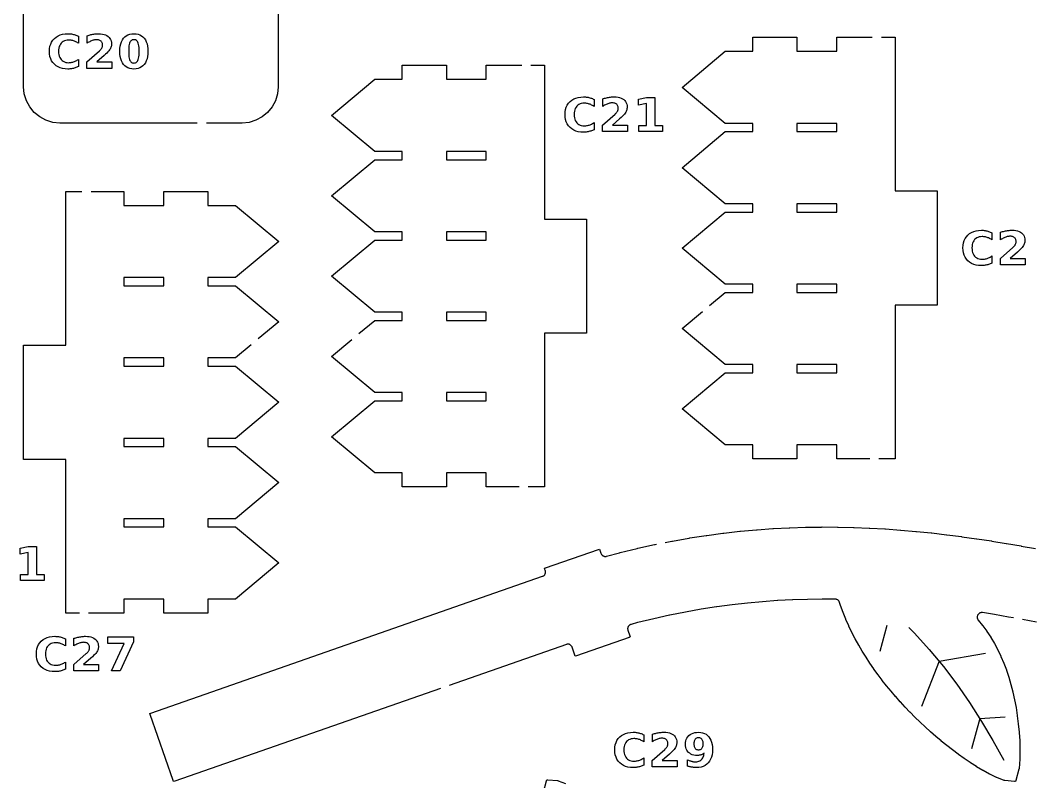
# Model space of a CAD drawing. Header units: millimetres. Extents: x 3 to 297, y 8 to 291.
# Drawn here: x 171.7 to 243.8, y 151.9 to 206.3 of the extents above; entities that cross this region are included whole.
import ezdxf

# ---------------------------------------------------------------- set-up
doc = ezdxf.new("R2010")
doc.units = ezdxf.units.MM
for name, color, linetype in [('CUT', 1, 'CONTINUOUS'), ('ENGRAVE', 5, 'CONTINUOUS'), ('SCORE', 7, 'CONTINUOUS')]:
    doc.layers.add(name, color=color, linetype=linetype)

msp = doc.modelspace()

# ---------------------------------------------------------------- linework, layer by layer
at = {"layer": 'CUT', "color": 1}
for points in [[(184.309, 198.925), (174.4963, 198.925), (173.9976, 198.9741), (173.5145, 199.1207), (173.0692, 199.3587), (172.6789, 199.6789), (172.3587, 200.0692), (172.1207, 200.5145), (171.9741, 200.9976), (171.925, 201.4963), (171.925, 214.5037), (171.9741, 215.0024), (172.1207, 215.4855), (172.3587, 215.9308), (172.6789, 216.3211), (173.0692, 216.6413), (173.5145, 216.8793), (173.9976, 217.0259), (174.4963, 217.075), (176.9633, 217.075)], [(177.6133, 217.075), (187.5037, 217.075), (188.0024, 217.0259), (188.4855, 216.8793), (188.9308, 216.6413), (189.3211, 216.3211), (189.6413, 215.9308), (189.8793, 215.4855), (190.0259, 215.0024), (190.075, 214.5037), (190.075, 201.4963), (190.0259, 200.9976), (189.8793, 200.5145), (189.6413, 200.0692), (189.3211, 199.6789), (188.9308, 199.3587), (188.4855, 199.1207), (188.0024, 198.9741), (187.5037, 198.925), (184.959, 198.925)], [(220.8415, 185.8982), (221.9728, 186.841), (223.925, 186.841), (223.925, 187.425), (221.9728, 187.425), (218.8828, 190), (221.9728, 192.575), (223.925, 192.575), (223.925, 193.159), (221.9728, 193.159), (218.8828, 195.734), (221.9728, 198.309), (223.925, 198.309), (223.925, 198.893), (221.9728, 198.893), (218.8828, 201.468), (221.9728, 204.043), (223.925, 204.043), (223.925, 205.043), (227.075, 205.043), (227.075, 204.043), (229.925, 204.043), (229.925, 205.043), (232.4516, 205.043)], [(233.1016, 205.043), (234.075, 205.043), (234.075, 194.075), (237.075, 194.075), (237.075, 185.925), (234.075, 185.925), (234.075, 174.957), (232.918, 174.957)], [(195.8415, 183.8982), (196.9728, 184.841), (198.925, 184.841), (198.925, 185.425), (196.9728, 185.425), (193.8828, 188), (196.9728, 190.575), (198.925, 190.575), (198.925, 191.159), (196.9728, 191.159), (193.8828, 193.734), (196.9728, 196.309), (198.925, 196.309), (198.925, 196.893), (196.9728, 196.893), (193.8828, 199.468), (196.9728, 202.043), (198.925, 202.043), (198.925, 203.043), (202.075, 203.043), (202.075, 202.043), (204.925, 202.043), (204.925, 203.043), (207.4516, 203.043)], [(208.1016, 203.043), (209.075, 203.043), (209.075, 192.075), (212.075, 192.075), (212.075, 183.925), (209.075, 183.925), (209.075, 172.957), (207.918, 172.957)], [(175.8984, 163.957), (174.925, 163.957), (174.925, 174.925), (171.925, 174.925), (171.925, 183.075), (174.925, 183.075), (174.925, 194.043), (176.082, 194.043)], [(176.732, 194.043), (179.075, 194.043), (179.075, 193.043), (181.925, 193.043), (181.925, 194.043), (185.075, 194.043), (185.075, 193.043), (187.0272, 193.043), (190.1172, 190.468), (187.0272, 187.893), (185.075, 187.893), (185.075, 187.309), (187.0272, 187.309), (190.1172, 184.734), (188.6578, 183.5179)], [(232.268, 174.957), (229.925, 174.957), (229.925, 175.957), (227.075, 175.957), (227.075, 174.957), (223.925, 174.957), (223.925, 175.957), (221.9728, 175.957), (218.8828, 178.532), (221.9728, 181.107), (223.925, 181.107), (223.925, 181.691), (221.9728, 181.691), (218.8828, 184.266), (220.3422, 185.4821)], [(188.1585, 183.1018), (187.0272, 182.159), (185.075, 182.159), (185.075, 181.575), (187.0272, 181.575), (190.1172, 179), (187.0272, 176.425), (185.075, 176.425), (185.075, 175.841), (187.0272, 175.841), (190.1172, 173.266), (187.0272, 170.691), (185.075, 170.691), (185.075, 170.107), (187.0272, 170.107), (190.1172, 167.532), (187.0272, 164.957), (185.075, 164.957), (185.075, 163.957), (181.925, 163.957), (181.925, 164.957), (179.075, 164.957), (179.075, 163.957), (176.5484, 163.957)], [(207.268, 172.957), (204.925, 172.957), (204.925, 173.957), (202.075, 173.957), (202.075, 172.957), (198.925, 172.957), (198.925, 173.957), (196.9728, 173.957), (193.8828, 176.532), (196.9728, 179.107), (198.925, 179.107), (198.925, 179.691), (196.9728, 179.691), (193.8828, 182.266), (195.3422, 183.4821)], [(217.6931, 168.9956), (218.1547, 169.0874), (218.1572, 169.0879), (218.2081, 169.0974), (218.2106, 169.0979), (219.3804, 169.3045), (219.3829, 169.3049), (219.4336, 169.3133), (219.4361, 169.3137), (220.5963, 169.4933), (220.5988, 169.4937), (220.6492, 169.5009), (220.6516, 169.5013), (221.8025, 169.6547), (221.8049, 169.655), (221.8548, 169.6611), (221.8572, 169.6614), (222.9989, 169.7896), (223.0014, 169.7898), (223.0506, 169.7948), (223.053, 169.7951), (224.1859, 169.8988), (224.1883, 169.899), (224.2368, 169.9029), (224.2392, 169.9031), (225.3628, 169.9832), (225.4127, 169.9863), (226.5312, 170.0439), (226.58, 170.046), (227.6904, 170.0818), (227.7381, 170.0829), (228.8407, 170.0977), (228.887, 170.098), (229.9822, 170.0927), (230.0271, 170.0921), (231.1151, 170.0676), (231.1584, 170.0663), (232.2395, 170.0235), (232.2812, 170.0215), (233.3555, 169.9612), (233.3955, 169.9587), (234.4635, 169.8818), (234.5017, 169.8788), (235.5636, 169.7862), (235.6, 169.7828), (236.656, 169.6754), (236.6905, 169.6717), (237.7409, 169.5504), (237.7734, 169.5464), (238.8185, 169.412), (238.849, 169.4079), (239.8892, 169.2613), (239.9176, 169.2571), (240.953, 169.0991), (240.9794, 169.095), (242.0103, 168.9266), (242.0346, 168.9225), (243.0613, 168.7445), (243.0835, 168.7406), (244.1063, 168.554)], [(201.6557, 158.5804), (182.7002, 151.955), (182.6243, 151.9325), (182.5945, 152.0059), (180.95, 156.7108), (180.9276, 156.7868), (181.001, 156.8166), (208.934, 166.58), (208.9653, 166.5926), (208.9935, 166.6075), (209.0201, 166.625), (209.0449, 166.645), (209.0676, 166.6674), (209.0881, 166.6919), (209.106, 166.7183), (209.1212, 166.7463), (209.1336, 166.7757), (209.1431, 166.8061), (209.1496, 166.8373), (209.1529, 166.869), (209.1531, 166.9009), (209.1503, 166.9327), (209.1443, 166.964), (209.1347, 166.9963), (209.105, 167.0815), (209.0825, 167.1574), (209.1559, 167.1872), (212.9168, 168.5017), (212.9928, 168.5242), (213.0225, 168.4508), (213.1033, 168.2197), (213.1162, 168.188), (213.1313, 168.1594), (213.1492, 168.1324), (213.1697, 168.1073), (213.1926, 168.0844), (213.2176, 168.0639), (213.2446, 168.0459), (213.2732, 168.0308), (213.3032, 168.0186), (213.3343, 168.0094), (213.3661, 168.0034), (213.3983, 168.0005), (213.4307, 168.0009), (213.4629, 168.0045), (213.4964, 168.0117), (214.4168, 168.2575), (214.4193, 168.2582), (214.47, 168.2711), (214.4725, 168.2718), (215.673, 168.5648), (215.6755, 168.5654), (215.7264, 168.5772), (215.7289, 168.5778), (216.9189, 168.8411), (216.9214, 168.8416), (216.9724, 168.8523), (216.9749, 168.8529), (217.0556, 168.8689)], [(242.5358, 163.6055), (242.1728, 163.6718), (242.1696, 163.6723), (241.1702, 163.8455), (241.1668, 163.8461), (240.3137, 163.9855), (240.2805, 163.9892), (240.2489, 163.9897), (240.2174, 163.9872), (240.1862, 163.9815), (240.1558, 163.9729), (240.1264, 163.9614), (240.0982, 163.947), (240.0715, 163.93), (240.0467, 163.9105), (240.0238, 163.8886), (240.0032, 163.8646), (239.985, 163.8388), (239.9694, 163.8112), (239.9566, 163.7823), (239.9466, 163.7523), (239.9396, 163.7215), (239.9356, 163.6901), (239.9347, 163.6585), (239.9369, 163.627), (239.9421, 163.5958), (239.9503, 163.5652), (239.9615, 163.5357), (239.9755, 163.5073), (239.9922, 163.4804), (240.0125, 163.4538), (240.0171, 163.4484), (240.3254, 163.0649), (240.3324, 163.0557), (240.6222, 162.6569), (240.6287, 162.6475), (240.9001, 162.2336), (240.906, 162.2241), (241.1594, 161.7951), (241.1647, 161.7857), (241.4002, 161.3418), (241.4049, 161.3324), (241.623, 160.8738), (241.6271, 160.8647), (241.828, 160.3915), (241.8316, 160.3826), (242.0156, 159.8953), (242.0186, 159.8866), (242.1861, 159.3853), (242.1887, 159.377), (242.34, 158.862), (242.3422, 158.854), (242.4776, 158.3256), (242.4794, 158.3179), (242.5991, 157.7763), (242.6007, 157.769), (242.7049, 157.2144), (242.7062, 157.2073), (242.795, 156.6399), (242.796, 156.6328), (242.8691, 156.0524), (242.8699, 156.0454), (242.9266, 155.4516), (242.9272, 155.4442), (242.9661, 154.8362), (242.9665, 154.8279), (242.9846, 154.2038), (242.9847, 154.1936), (242.9757, 153.5495), (242.975, 153.5343), (242.9224, 152.8581), (242.9205, 152.8433), (242.9172, 152.8287), (242.6914, 152.0111), (242.67, 151.9465), (242.6028, 151.9489), (241.9016, 152.0083), (241.8839, 152.0106), (241.867, 152.0161), (241.3396, 152.2149), (241.3208, 152.223), (240.8328, 152.4568), (240.8215, 152.4626), (240.3546, 152.718), (240.3465, 152.7226), (239.8954, 152.9928), (239.8891, 152.9967), (239.4505, 153.2784), (239.4453, 153.2819), (239.0175, 153.5731), (239.0129, 153.5763), (238.5945, 153.8757), (238.5904, 153.8788), (238.1807, 154.1855), (238.1769, 154.1884), (237.7752, 154.502), (237.7717, 154.5048), (237.3776, 154.8247), (237.3742, 154.8275), (236.9875, 155.1535), (236.9843, 155.1563), (236.6047, 155.4882), (236.6015, 155.491), (236.229, 155.8287), (236.2259, 155.8315), (235.8603, 156.1749), (235.8573, 156.1778), (235.4987, 156.5268), (235.4957, 156.5298), (235.1441, 156.8844), (235.1411, 156.8875), (234.7965, 157.2479), (234.7935, 157.2511), (234.4561, 157.6172), (234.4531, 157.6205), (234.123, 157.9925), (234.12, 157.9959), (233.7973, 158.3739), (233.7943, 158.3774), (233.4792, 158.7615), (233.4762, 158.7652), (233.1689, 159.1555), (233.1659, 159.1594), (232.8666, 159.5561), (232.8636, 159.5602), (232.5726, 159.9635), (232.5696, 159.9678), (232.2872, 160.378), (232.2842, 160.3825), (232.0107, 160.7999), (232.0076, 160.8046), (231.7435, 161.2294), (231.7405, 161.2344), (231.4861, 161.6669), (231.483, 161.6723), (231.239, 162.113), (231.2359, 162.1187), (231.0029, 162.5681), (230.9998, 162.5743), (230.7786, 163.033), (230.7755, 163.0397), (230.5671, 163.5085), (230.564, 163.5159), (230.37, 163.9957), (230.3668, 164.0041), (230.189, 164.4964), (230.1857, 164.5061), (230.1208, 164.7137), (230.1093, 164.7451), (230.0956, 164.7735), (230.0792, 164.8005), (230.0603, 164.8257), (230.039, 164.849), (230.0156, 164.8701), (229.9902, 164.8889), (229.9631, 164.9051), (229.9346, 164.9186), (229.9049, 164.9292), (229.8743, 164.937), (229.8431, 164.9417), (229.8098, 164.9435), (228.8911, 164.9479), (228.8845, 164.9479), (227.837, 164.9338), (227.8302, 164.9336), (226.7764, 164.8997), (226.7694, 164.8994), (225.7089, 164.8448), (225.7017, 164.8443), (224.6341, 164.7682), (224.6268, 164.7676), (223.5516, 164.6692), (223.5442, 164.6684), (222.4611, 164.5469), (222.4536, 164.5459), (221.362, 164.4004), (221.3544, 164.3993), (220.2539, 164.229), (220.2463, 164.2277), (219.1365, 164.0317), (219.1288, 164.0303), (218.0092, 163.8077), (218.0016, 163.8061), (216.8717, 163.5561), (216.8641, 163.5543), (215.7236, 163.2759), (215.716, 163.274), (215.2478, 163.1489), (215.2161, 163.1388), (215.1872, 163.1264), (215.1596, 163.1112), (215.1337, 163.0935), (215.1096, 163.0733), (215.0875, 163.0509), (215.0677, 163.0264), (215.0504, 163.0002), (215.0357, 162.9724), (215.0237, 162.9433), (215.0147, 162.9132), (215.0085, 162.8823), (215.0054, 162.851), (215.0053, 162.8196), (215.0083, 162.7883), (215.0142, 162.7574), (215.0237, 162.7255), (215.162, 162.3299), (215.1844, 162.2539), (215.111, 162.2241), (211.3501, 160.9096), (211.2742, 160.8872), (211.2444, 160.9605), (211.0497, 161.5177), (211.037, 161.5489), (211.0222, 161.5772), (211.0046, 161.6038), (210.9846, 161.6286), (210.9622, 161.6513), (210.9377, 161.6717), (210.9113, 161.6896), (210.8833, 161.7049), (210.854, 161.7173), (210.8235, 161.7268), (210.7923, 161.7332), (210.7606, 161.7366), (210.7287, 161.7368), (210.6969, 161.7339), (210.6656, 161.7279), (210.6333, 161.7184), (202.2693, 158.7949)], [(244.1703, 163.2989), (243.1753, 163.4888)], [(209.0023, 151.1709), (209.2188, 151.991), (209.2396, 152.0558), (209.3067, 152.0541), (210.0086, 152.0028), (210.0263, 152.0006), (210.0433, 151.9953), (210.5729, 151.8025)]]:
    msp.add_lwpolyline(points, dxfattribs=at)
for points in [[(227.075, 198.893), (227.075, 198.309), (229.925, 198.309), (229.925, 198.893), (227.075, 198.893)], [(202.075, 196.893), (202.075, 196.309), (204.925, 196.309), (204.925, 196.893), (202.075, 196.893)], [(227.075, 193.159), (227.075, 192.575), (229.925, 192.575), (229.925, 193.159), (227.075, 193.159)], [(202.075, 191.159), (202.075, 190.575), (204.925, 190.575), (204.925, 191.159), (202.075, 191.159)], [(179.075, 187.309), (181.925, 187.309), (181.925, 187.893), (179.075, 187.893), (179.075, 187.309)], [(229.925, 187.425), (227.075, 187.425), (227.075, 186.841), (229.925, 186.841), (229.925, 187.425)], [(204.925, 185.425), (202.075, 185.425), (202.075, 184.841), (204.925, 184.841), (204.925, 185.425)], [(179.075, 181.575), (181.925, 181.575), (181.925, 182.159), (179.075, 182.159), (179.075, 181.575)], [(229.925, 181.691), (227.075, 181.691), (227.075, 181.107), (229.925, 181.107), (229.925, 181.691)], [(204.925, 179.691), (202.075, 179.691), (202.075, 179.107), (204.925, 179.107), (204.925, 179.691)], [(181.925, 175.841), (181.925, 176.425), (179.075, 176.425), (179.075, 175.841), (181.925, 175.841)], [(181.925, 170.107), (181.925, 170.691), (179.075, 170.691), (179.075, 170.107), (181.925, 170.107)]]:
    msp.add_lwpolyline(points, close=True, dxfattribs=at)
at = {"layer": 'ENGRAVE', "color": 5}
for points in [[(175.7743, 202.9298), (175.7156, 202.9037), (175.6561, 202.8799), (175.5957, 202.8586), (175.5345, 202.8398), (175.4726, 202.8234), (175.4097, 202.8094), (175.346, 202.7981), (175.2813, 202.7892), (175.2158, 202.7829), (175.1493, 202.7791), (175.0819, 202.7778), (174.8866, 202.7872), (174.7052, 202.8155), (174.5379, 202.8626), (174.3846, 202.9286), (174.2453, 203.0135), (174.12, 203.1172), (174.0116, 203.237), (173.9229, 203.3702), (173.8539, 203.5169), (173.8046, 203.6771), (173.7751, 203.8506), (173.7652, 204.0376), (173.7751, 204.225), (173.8046, 204.399), (173.8539, 204.5594), (173.9229, 204.7063), (174.0116, 204.8397), (174.12, 204.9596), (174.2453, 205.0633), (174.3846, 205.1481), (174.5379, 205.2141), (174.7052, 205.2613), (174.8866, 205.2895), (175.0819, 205.299), (175.1493, 205.2977), (175.2158, 205.2939), (175.2813, 205.2876), (175.346, 205.2787), (175.4097, 205.2673), (175.4726, 205.2534), (175.5345, 205.237), (175.5957, 205.2181), (175.6561, 205.1968), (175.7156, 205.1731), (175.7743, 205.1469), (175.8323, 205.1183), (175.8323, 204.6154), (175.7743, 204.6532), (175.7167, 204.6875), (175.6593, 204.7183), (175.6022, 204.7456), (175.5454, 204.7693), (175.4888, 204.7895), (175.4319, 204.8064), (175.374, 204.8203), (175.3151, 204.831), (175.2552, 204.8387), (175.1943, 204.8433), (175.1324, 204.8449), (175.0246, 204.8389), (174.9248, 204.821), (174.8329, 204.7911), (174.749, 204.7494), (174.673, 204.6957), (174.605, 204.63), (174.5464, 204.5539), (174.4983, 204.4687), (174.461, 204.3745), (174.4343, 204.2712), (174.4183, 204.1589), (174.413, 204.0376), (174.4183, 203.9167), (174.4343, 203.8048), (174.461, 203.7019), (174.4983, 203.6079), (174.5464, 203.5228), (174.605, 203.4467), (174.673, 203.3811), (174.749, 203.3274), (174.8329, 203.2856), (174.9248, 203.2558), (175.0246, 203.2379), (175.1324, 203.2319), (175.1943, 203.2334), (175.2552, 203.238), (175.3151, 203.2457), (175.374, 203.2565), (175.4319, 203.2703), (175.4888, 203.2872), (175.5454, 203.3074), (175.6022, 203.3312), (175.6593, 203.3584), (175.7167, 203.3892), (175.7743, 203.4236), (175.8323, 203.4614), (175.8323, 202.9585), (175.7743, 202.9298)], [(178.2084, 202.825), (176.4425, 202.825), (176.4425, 203.2856), (177.3295, 204.0685), (177.3674, 204.1042), (177.4019, 204.1396), (177.4329, 204.1747), (177.4605, 204.2095), (177.4846, 204.2441), (177.5053, 204.2785), (177.5227, 204.3129), (177.537, 204.3477), (177.548, 204.383), (177.5559, 204.4188), (177.5607, 204.455), (177.5623, 204.4917), (177.5591, 204.5468), (177.5495, 204.5982), (177.5336, 204.6459), (177.5113, 204.6899), (177.4826, 204.7302), (177.4475, 204.7667), (177.4072, 204.7986), (177.3626, 204.8246), (177.3139, 204.8449), (177.2609, 204.8593), (177.2037, 204.868), (177.1424, 204.8709), (177.0928, 204.8692), (177.0416, 204.8639), (176.9889, 204.8552), (176.9347, 204.843), (176.879, 204.8274), (176.8217, 204.8082), (176.763, 204.7857), (176.7029, 204.7597), (176.6415, 204.7303), (176.5787, 204.6976), (176.5145, 204.6614), (176.449, 204.6219), (176.449, 205.1557), (176.5194, 205.1781), (176.5895, 205.1987), (176.6594, 205.2174), (176.7289, 205.2342), (176.7982, 205.2492), (176.8673, 205.2623), (176.936, 205.2735), (177.0042, 205.2827), (177.072, 205.2898), (177.1393, 205.2949), (177.2061, 205.2979), (177.2726, 205.299), (177.4126, 205.2936), (177.5417, 205.2776), (177.6601, 205.2509), (177.7677, 205.2136), (177.8645, 205.1656), (177.9505, 205.1069), (178.0243, 205.0387), (178.0847, 204.962), (178.1317, 204.877), (178.1653, 204.7836), (178.1854, 204.6817), (178.1922, 204.5714), (178.1893, 204.506), (178.1808, 204.442), (178.1665, 204.3796), (178.1466, 204.3186), (178.1209, 204.2591), (178.0896, 204.2011), (178.0492, 204.1407), (177.9961, 204.0737), (177.9305, 204.0003), (177.8523, 203.9205), (177.7616, 203.8341), (177.6583, 203.7413), (177.1391, 203.2856), (178.2084, 203.2856), (178.2084, 202.825)], [(180.7262, 203.5027), (180.6756, 203.3551), (180.6105, 203.2227), (180.5309, 203.1058), (180.438, 203.0056), (180.333, 202.9236), (180.216, 202.8598), (180.0867, 202.8142), (179.9454, 202.7869), (179.792, 202.7778), (179.638, 202.7869), (179.4963, 202.8142), (179.3667, 202.8598), (179.2494, 202.9236), (179.1443, 203.0056), (179.0514, 203.1058), (178.9718, 203.2227), (178.9067, 203.3551), (178.8561, 203.5027), (178.8199, 203.6657), (178.7982, 203.8439), (178.791, 204.0376), (178.7982, 204.2317), (178.8199, 204.4104), (178.8561, 204.5737), (178.9067, 204.7215), (178.9718, 204.854), (179.0514, 204.971), (179.1443, 205.0712), (179.2494, 205.1532), (179.3667, 205.217), (179.4963, 205.2625), (179.638, 205.2898), (179.792, 205.299), (179.9454, 205.2898), (180.0867, 205.2625), (180.216, 205.217), (180.333, 205.1532), (180.438, 205.0712), (180.5309, 204.971), (180.6105, 204.854), (180.6756, 204.7215), (180.7262, 204.5737), (180.7624, 204.4104), (180.7841, 204.2317), (180.7913, 204.0376), (180.7841, 203.8439), (180.7624, 203.6657), (180.7262, 203.5027)], [(180.1433, 204.4308), (180.1267, 204.5304), (180.1053, 204.6149), (180.0792, 204.6845), (180.0475, 204.7415), (180.0093, 204.7881), (179.9647, 204.8243), (179.9136, 204.8502), (179.856, 204.8657), (179.792, 204.8709), (179.7279, 204.8657), (179.6703, 204.8502), (179.619, 204.8243), (179.5742, 204.7881), (179.5358, 204.7415), (179.5039, 204.6845), (179.4775, 204.6149), (179.4559, 204.5304), (179.4392, 204.4308), (179.4272, 204.3163), (179.42, 204.1869), (179.4176, 204.0424), (179.42, 203.8965), (179.4272, 203.7656), (179.4392, 203.6498), (179.4559, 203.5491), (179.4775, 203.4635), (179.5039, 203.393), (179.5358, 203.3353), (179.5742, 203.2881), (179.619, 203.2514), (179.6703, 203.2252), (179.7279, 203.2095), (179.792, 203.2042), (179.8555, 203.2095), (179.9128, 203.2252), (179.9637, 203.2514), (180.0083, 203.2881), (180.0465, 203.3353), (180.0784, 203.393), (180.1048, 203.4635), (180.1263, 203.5491), (180.1431, 203.6498), (180.1551, 203.7656), (180.1623, 203.8965), (180.1647, 204.0424), (180.1623, 204.1869), (180.1552, 204.3163), (180.1433, 204.4308)], [(212.5502, 198.4223), (212.4914, 198.3962), (212.4319, 198.3724), (212.3715, 198.3511), (212.3104, 198.3323), (212.2484, 198.3159), (212.1855, 198.3019), (212.1218, 198.2905), (212.0571, 198.2817), (211.9916, 198.2754), (211.9251, 198.2716), (211.8577, 198.2703), (211.6624, 198.2797), (211.481, 198.308), (211.3137, 198.3551), (211.1604, 198.4211), (211.0211, 198.506), (210.8958, 198.6096), (210.7874, 198.7295), (210.6987, 198.8627), (210.6297, 199.0094), (210.5804, 199.1695), (210.5509, 199.3431), (210.541, 199.5301), (210.5509, 199.7175), (210.5804, 199.8915), (210.6297, 200.0519), (210.6987, 200.1988), (210.7874, 200.3322), (210.8958, 200.4521), (211.0211, 200.5558), (211.1604, 200.6406), (211.3137, 200.7066), (211.481, 200.7537), (211.6624, 200.782), (211.8577, 200.7915), (211.9251, 200.7902), (211.9916, 200.7864), (212.0571, 200.7801), (212.1218, 200.7712), (212.1855, 200.7598), (212.2484, 200.7459), (212.3104, 200.7295), (212.3715, 200.7106), (212.4319, 200.6893), (212.4914, 200.6656), (212.5502, 200.6394), (212.6081, 200.6108), (212.6081, 200.1079), (212.5502, 200.1457), (212.4925, 200.18), (212.4351, 200.2108), (212.378, 200.2381), (212.3212, 200.2618), (212.2646, 200.282), (212.2077, 200.2989), (212.1498, 200.3128), (212.0909, 200.3235), (212.031, 200.3312), (211.9701, 200.3358), (211.9082, 200.3373), (211.8004, 200.3314), (211.7006, 200.3135), (211.6087, 200.2836), (211.5248, 200.2419), (211.4489, 200.1882), (211.3809, 200.1225), (211.3222, 200.0464), (211.2742, 199.9612), (211.2368, 199.867), (211.2101, 199.7637), (211.1941, 199.6514), (211.1888, 199.5301), (211.1941, 199.4092), (211.2101, 199.2973), (211.2368, 199.1944), (211.2742, 199.1004), (211.3222, 199.0153), (211.3809, 198.9392), (211.4489, 198.8736), (211.5248, 198.8199), (211.6087, 198.7781), (211.7006, 198.7483), (211.8004, 198.7304), (211.9082, 198.7244), (211.9701, 198.7259), (212.031, 198.7305), (212.0909, 198.7382), (212.1498, 198.749), (212.2077, 198.7628), (212.2646, 198.7797), (212.3212, 198.7999), (212.378, 198.8237), (212.4351, 198.8509), (212.4925, 198.8817), (212.5502, 198.916), (212.6081, 198.9539), (212.6081, 198.451), (212.5502, 198.4223)], [(214.9842, 198.3175), (213.2183, 198.3175), (213.2183, 198.7781), (214.1053, 199.561), (214.1432, 199.5967), (214.1777, 199.6321), (214.2087, 199.6672), (214.2363, 199.702), (214.2604, 199.7366), (214.2811, 199.7709), (214.2985, 199.8053), (214.3128, 199.8402), (214.3238, 199.8755), (214.3318, 199.9113), (214.3365, 199.9475), (214.3381, 199.9842), (214.3349, 200.0393), (214.3253, 200.0907), (214.3094, 200.1384), (214.2871, 200.1824), (214.2584, 200.2226), (214.2233, 200.2592), (214.183, 200.2911), (214.1384, 200.3171), (214.0897, 200.3373), (214.0367, 200.3518), (213.9795, 200.3605), (213.9182, 200.3634), (213.8686, 200.3617), (213.8174, 200.3564), (213.7648, 200.3477), (213.7106, 200.3355), (213.6548, 200.3199), (213.5975, 200.3007), (213.5388, 200.2781), (213.4787, 200.2522), (213.4173, 200.2228), (213.3545, 200.1901), (213.2903, 200.1539), (213.2248, 200.1144), (213.2248, 200.6482), (213.2952, 200.6706), (213.3653, 200.6912), (213.4352, 200.7099), (213.5048, 200.7267), (213.5741, 200.7417), (213.6431, 200.7548), (213.7118, 200.766), (213.78, 200.7752), (213.8478, 200.7823), (213.9151, 200.7874), (213.982, 200.7904), (214.0484, 200.7915), (214.1884, 200.7861), (214.3176, 200.7701), (214.4359, 200.7434), (214.5435, 200.7061), (214.6403, 200.6581), (214.7263, 200.5994), (214.8001, 200.5312), (214.8605, 200.4545), (214.9075, 200.3695), (214.9411, 200.276), (214.9613, 200.1742), (214.968, 200.0639), (214.9651, 199.9985), (214.9566, 199.9345), (214.9423, 199.8721), (214.9224, 199.8111), (214.8968, 199.7516), (214.8654, 199.6936), (214.825, 199.6332), (214.7719, 199.5662), (214.7063, 199.4928), (214.6282, 199.413), (214.5374, 199.3266), (214.4341, 199.2338), (213.9149, 198.7781), (214.9842, 198.7781), (214.9842, 198.3175)], [(216.3513, 200.3211), (215.7833, 200.2039), (215.7833, 200.6303), (216.348, 200.7475), (216.9438, 200.7475), (216.9438, 198.7504), (217.4971, 198.7504), (217.4971, 198.3175), (215.7979, 198.3175), (215.7979, 198.7504), (216.3513, 198.7504), (216.3513, 200.3211)], [(240.9252, 188.9048), (240.8664, 188.8787), (240.8069, 188.8549), (240.7465, 188.8336), (240.6854, 188.8148), (240.6234, 188.7984), (240.5605, 188.7844), (240.4968, 188.7731), (240.4321, 188.7642), (240.3666, 188.7579), (240.3001, 188.7541), (240.2327, 188.7528), (240.0374, 188.7622), (239.856, 188.7905), (239.6887, 188.8376), (239.5354, 188.9036), (239.3961, 188.9885), (239.2708, 189.0922), (239.1624, 189.212), (239.0737, 189.3452), (239.0047, 189.4919), (238.9554, 189.6521), (238.9259, 189.8256), (238.916, 190.0126), (238.9259, 190.2), (238.9554, 190.374), (239.0047, 190.5344), (239.0737, 190.6813), (239.1624, 190.8147), (239.2708, 190.9346), (239.3961, 191.0383), (239.5354, 191.1231), (239.6887, 191.1891), (239.856, 191.2363), (240.0374, 191.2645), (240.2327, 191.274), (240.3001, 191.2727), (240.3666, 191.2689), (240.4321, 191.2626), (240.4968, 191.2537), (240.5605, 191.2423), (240.6234, 191.2284), (240.6854, 191.212), (240.7465, 191.1931), (240.8069, 191.1718), (240.8664, 191.1481), (240.9252, 191.1219), (240.9831, 191.0933), (240.9831, 190.5904), (240.9252, 190.6282), (240.8675, 190.6625), (240.8101, 190.6933), (240.753, 190.7206), (240.6962, 190.7443), (240.6396, 190.7645), (240.5827, 190.7814), (240.5248, 190.7953), (240.4659, 190.806), (240.406, 190.8137), (240.3451, 190.8183), (240.2832, 190.8199), (240.1754, 190.8139), (240.0756, 190.796), (239.9837, 190.7661), (239.8998, 190.7244), (239.8239, 190.6707), (239.7559, 190.605), (239.6972, 190.5289), (239.6492, 190.4437), (239.6118, 190.3495), (239.5851, 190.2462), (239.5691, 190.1339), (239.5638, 190.0126), (239.5691, 189.8917), (239.5851, 189.7798), (239.6118, 189.6769), (239.6492, 189.5829), (239.6972, 189.4978), (239.7559, 189.4217), (239.8239, 189.3561), (239.8998, 189.3024), (239.9837, 189.2606), (240.0756, 189.2308), (240.1754, 189.2129), (240.2832, 189.2069), (240.3451, 189.2084), (240.406, 189.213), (240.4659, 189.2207), (240.5248, 189.2315), (240.5827, 189.2453), (240.6396, 189.2622), (240.6962, 189.2824), (240.753, 189.3062), (240.8101, 189.3334), (240.8675, 189.3642), (240.9252, 189.3986), (240.9831, 189.4364), (240.9831, 188.9335), (240.9252, 188.9048)], [(243.3592, 188.8), (241.5933, 188.8), (241.5933, 189.2606), (242.4803, 190.0435), (242.5182, 190.0792), (242.5527, 190.1146), (242.5837, 190.1497), (242.6113, 190.1845), (242.6354, 190.2191), (242.6561, 190.2535), (242.6735, 190.2879), (242.6878, 190.3227), (242.6988, 190.358), (242.7068, 190.3938), (242.7115, 190.43), (242.7131, 190.4667), (242.7099, 190.5218), (242.7003, 190.5732), (242.6844, 190.6209), (242.6621, 190.6649), (242.6334, 190.7052), (242.5983, 190.7417), (242.558, 190.7736), (242.5134, 190.7996), (242.4647, 190.8199), (242.4117, 190.8343), (242.3545, 190.843), (242.2932, 190.8459), (242.2436, 190.8442), (242.1924, 190.8389), (242.1398, 190.8302), (242.0856, 190.818), (242.0298, 190.8024), (241.9725, 190.7832), (241.9138, 190.7607), (241.8537, 190.7347), (241.7923, 190.7053), (241.7295, 190.6726), (241.6653, 190.6364), (241.5998, 190.5969), (241.5998, 191.1307), (241.6702, 191.1531), (241.7403, 191.1737), (241.8102, 191.1924), (241.8798, 191.2092), (241.9491, 191.2242), (242.0181, 191.2373), (242.0868, 191.2485), (242.155, 191.2577), (242.2228, 191.2648), (242.2901, 191.2699), (242.357, 191.2729), (242.4234, 191.274), (242.5634, 191.2686), (242.6926, 191.2526), (242.8109, 191.2259), (242.9185, 191.1886), (243.0153, 191.1406), (243.1013, 191.0819), (243.1751, 191.0137), (243.2355, 190.937), (243.2825, 190.852), (243.3161, 190.7586), (243.3363, 190.6567), (243.343, 190.5464), (243.3401, 190.481), (243.3316, 190.417), (243.3173, 190.3546), (243.2974, 190.2936), (243.2718, 190.2341), (243.2404, 190.1761), (243.2, 190.1157), (243.1469, 190.0487), (243.0813, 189.9753), (243.0032, 189.8955), (242.9124, 189.8091), (242.8091, 189.7163), (242.2899, 189.2606), (243.3592, 189.2606), (243.3592, 188.8)], [(172.2497, 168.2861), (171.6816, 168.1689), (171.6816, 168.5953), (172.2464, 168.7125), (172.8421, 168.7125), (172.8421, 166.7155), (173.3955, 166.7155), (173.3955, 166.2825), (171.6963, 166.2825), (171.6963, 166.7155), (172.2497, 166.7155), (172.2497, 168.2861)], [(174.8423, 159.9281), (174.7836, 159.9019), (174.724, 159.8782), (174.6637, 159.8569), (174.6025, 159.838), (174.5405, 159.8216), (174.4777, 159.8077), (174.4139, 159.7963), (174.3493, 159.7874), (174.2837, 159.7811), (174.2173, 159.7773), (174.1499, 159.776), (173.9545, 159.7854), (173.7732, 159.8137), (173.6059, 159.8609), (173.4526, 159.9268), (173.3133, 160.0117), (173.188, 160.1154), (173.0796, 160.2352), (172.9909, 160.3685), (172.9219, 160.5152), (172.8726, 160.6753), (172.843, 160.8488), (172.8332, 161.0358), (172.843, 161.2233), (172.8726, 161.3972), (172.9219, 161.5576), (172.9909, 161.7046), (173.0796, 161.8379), (173.188, 161.9578), (173.3133, 162.0615), (173.4526, 162.1464), (173.6059, 162.2123), (173.7732, 162.2595), (173.9545, 162.2878), (174.1499, 162.2972), (174.2173, 162.2959), (174.2837, 162.2921), (174.3493, 162.2858), (174.4139, 162.2769), (174.4777, 162.2655), (174.5405, 162.2516), (174.6025, 162.2352), (174.6637, 162.2163), (174.724, 162.195), (174.7836, 162.1713), (174.8423, 162.1451), (174.9002, 162.1165), (174.9002, 161.6136), (174.8423, 161.6514), (174.7847, 161.6857), (174.7273, 161.7165), (174.6702, 161.7438), (174.6134, 161.7675), (174.5568, 161.7877), (174.4999, 161.8047), (174.442, 161.8185), (174.3831, 161.8292), (174.3231, 161.8369), (174.2622, 161.8415), (174.2004, 161.8431), (174.0926, 161.8371), (173.9927, 161.8192), (173.9009, 161.7894), (173.817, 161.7476), (173.741, 161.6939), (173.673, 161.6282), (173.6143, 161.5521), (173.5663, 161.4669), (173.529, 161.3727), (173.5023, 161.2694), (173.4863, 161.1571), (173.481, 161.0358), (173.4863, 160.9149), (173.5023, 160.803), (173.529, 160.7001), (173.5663, 160.6061), (173.6143, 160.5211), (173.673, 160.445), (173.741, 160.3793), (173.817, 160.3256), (173.9009, 160.2838), (173.9927, 160.254), (174.0926, 160.2361), (174.2004, 160.2301), (174.2622, 160.2317), (174.3231, 160.2363), (174.3831, 160.244), (174.442, 160.2547), (174.4999, 160.2686), (174.5568, 160.2855), (174.6134, 160.3057), (174.6702, 160.3294), (174.7273, 160.3567), (174.7847, 160.3875), (174.8423, 160.4218), (174.9002, 160.4596), (174.9002, 159.9567), (174.8423, 159.9281)], [(177.2764, 159.8232), (175.5104, 159.8232), (175.5104, 160.2838), (176.3975, 161.0667), (176.4354, 161.1024), (176.4698, 161.1378), (176.5008, 161.1729), (176.5284, 161.2078), (176.5526, 161.2424), (176.5733, 161.2767), (176.5907, 161.3111), (176.6049, 161.3459), (176.616, 161.3812), (176.6239, 161.417), (176.6287, 161.4532), (176.6302, 161.4899), (176.627, 161.545), (176.6175, 161.5964), (176.6015, 161.6441), (176.5792, 161.6881), (176.5506, 161.7284), (176.5155, 161.765), (176.4751, 161.7968), (176.4306, 161.8228), (176.3818, 161.8431), (176.3289, 161.8575), (176.2717, 161.8662), (176.2103, 161.8691), (176.1607, 161.8674), (176.1096, 161.8622), (176.0569, 161.8535), (176.0027, 161.8413), (175.947, 161.8256), (175.8897, 161.8065), (175.8309, 161.7839), (175.7709, 161.7579), (175.7094, 161.7285), (175.6466, 161.6958), (175.5825, 161.6596), (175.517, 161.6201), (175.517, 162.154), (175.5873, 162.1764), (175.6575, 162.1969), (175.7273, 162.2156), (175.7969, 162.2324), (175.8662, 162.2474), (175.9352, 162.2606), (176.0039, 162.2718), (176.0721, 162.2809), (176.1399, 162.288), (176.2072, 162.2931), (176.2741, 162.2962), (176.3405, 162.2972), (176.4805, 162.2918), (176.6097, 162.2758), (176.7281, 162.2492), (176.8357, 162.2118), (176.9324, 162.1638), (177.0184, 162.1051), (177.0923, 162.0369), (177.1527, 161.9603), (177.1997, 161.8752), (177.2333, 161.7818), (177.2534, 161.6799), (177.2601, 161.5696), (177.2573, 161.5042), (177.2487, 161.4402), (177.2345, 161.3778), (177.2145, 161.3168), (177.1889, 161.2573), (177.1576, 161.1994), (177.1171, 161.1389), (177.0641, 161.072), (176.9985, 160.9986), (176.9203, 160.9187), (176.8296, 160.8324), (176.7263, 160.7396), (176.2071, 160.2838), (177.2764, 160.2838), (177.2764, 159.8232)], [(179.7535, 161.9), (178.8062, 159.8232), (178.1959, 159.8232), (179.0927, 161.7926), (177.9224, 161.7926), (177.9224, 162.2532), (179.7535, 162.2532), (179.7535, 161.9)], [(216.0366, 153.0581), (215.9771, 153.0344), (215.9167, 153.0131), (215.8556, 152.9942), (215.7936, 152.9778), (215.7307, 152.9639), (215.667, 152.9525), (215.6023, 152.9436), (215.5368, 152.9373), (215.4703, 152.9335), (215.4029, 152.9322), (215.2076, 152.9417), (215.0262, 152.9699), (214.8589, 153.0171), (214.7056, 153.0831), (214.5663, 153.1679), (214.441, 153.2716), (214.3326, 153.3914), (214.2439, 153.5247), (214.1749, 153.6714), (214.1256, 153.8315), (214.0961, 154.005), (214.0862, 154.192), (214.0961, 154.3795), (214.1256, 154.5534), (214.1749, 154.7139), (214.2439, 154.8608), (214.3326, 154.9942), (214.441, 155.114), (214.5663, 155.2177), (214.7056, 155.3026), (214.8589, 155.3686), (215.0262, 155.4157), (215.2076, 155.444), (215.4029, 155.4534), (215.4703, 155.4521), (215.5368, 155.4483), (215.6023, 155.442), (215.667, 155.4331), (215.7307, 155.4218), (215.7936, 155.4078), (215.8556, 155.3914), (215.9167, 155.3726), (215.9771, 155.3513), (216.0366, 155.3275), (216.0954, 155.3014), (216.1533, 155.2727), (216.1533, 154.7698), (216.0954, 154.8076), (216.0377, 154.842), (215.9803, 154.8728), (215.9232, 154.9), (215.8664, 154.9238), (215.8098, 154.944), (215.7529, 154.9609), (215.695, 154.9747), (215.6361, 154.9855), (215.5762, 154.9931), (215.5153, 154.9978), (215.4534, 154.9993), (215.3456, 154.9933), (215.2458, 154.9754), (215.1539, 154.9456), (215.07, 154.9038), (214.9941, 154.8501), (214.9261, 154.7845), (214.8674, 154.7083), (214.8194, 154.6231), (214.782, 154.5289), (214.7553, 154.4257), (214.7393, 154.3134), (214.734, 154.192), (214.7393, 154.0712), (214.7553, 153.9593), (214.782, 153.8563), (214.8194, 153.7623), (214.8674, 153.6773), (214.9261, 153.6012), (214.9941, 153.5355), (215.07, 153.4818), (215.1539, 153.4401), (215.2458, 153.4102), (215.3456, 153.3923), (215.4534, 153.3863), (215.5153, 153.3879), (215.5762, 153.3925), (215.6361, 153.4002), (215.695, 153.4109), (215.7529, 153.4248), (215.8098, 153.4417), (215.8664, 153.4619), (215.9232, 153.4856), (215.9803, 153.5129), (216.0377, 153.5437), (216.0954, 153.578), (216.1533, 153.6158), (216.1533, 153.1129), (216.0954, 153.0843), (216.0366, 153.0581)], [(218.5294, 152.9794), (216.7635, 152.9794), (216.7635, 153.4401), (217.6505, 154.2229), (217.6884, 154.2586), (217.7229, 154.294), (217.7539, 154.3291), (217.7815, 154.364), (217.8056, 154.3986), (217.8263, 154.4329), (217.8437, 154.4673), (217.858, 154.5022), (217.869, 154.5375), (217.877, 154.5732), (217.8817, 154.6094), (217.8833, 154.6461), (217.8801, 154.7012), (217.8705, 154.7526), (217.8546, 154.8003), (217.8323, 154.8443), (217.8036, 154.8846), (217.7685, 154.9212), (217.7282, 154.953), (217.6836, 154.979), (217.6349, 154.9993), (217.5819, 155.0138), (217.5247, 155.0224), (217.4634, 155.0253), (217.4138, 155.0236), (217.3626, 155.0184), (217.31, 155.0097), (217.2557, 154.9975), (217.2, 154.9818), (217.1427, 154.9627), (217.084, 154.9401), (217.0239, 154.9141), (216.9625, 154.8848), (216.8997, 154.852), (216.8355, 154.8159), (216.77, 154.7763), (216.77, 155.3102), (216.8404, 155.3326), (216.9105, 155.3531), (216.9804, 155.3718), (217.0499, 155.3887), (217.1193, 155.4036), (217.1883, 155.4168), (217.257, 155.428), (217.3252, 155.4371), (217.393, 155.4442), (217.4603, 155.4493), (217.5272, 155.4524), (217.5936, 155.4534), (217.7336, 155.4481), (217.8628, 155.4321), (217.9811, 155.4054), (218.0887, 155.368), (218.1855, 155.32), (218.2715, 155.2613), (218.3453, 155.1931), (218.4057, 155.1165), (218.4527, 155.0314), (218.4863, 154.938), (218.5064, 154.8361), (218.5132, 154.7259), (218.5103, 154.6604), (218.5018, 154.5965), (218.4875, 154.534), (218.4676, 154.473), (218.442, 154.4136), (218.4106, 154.3556), (218.3702, 154.2951), (218.3171, 154.2282), (218.2515, 154.1548), (218.1734, 154.0749), (218.0826, 153.9886), (217.9793, 153.8958), (217.4601, 153.4401), (218.5294, 153.4401), (218.5294, 152.9794)], [(219.3357, 153.46), (219.3845, 153.4396), (219.4326, 153.4211), (219.48, 153.4046), (219.5267, 153.39), (219.5726, 153.3774), (219.6181, 153.3667), (219.6634, 153.358), (219.7085, 153.3511), (219.7534, 153.3463), (219.7982, 153.3434), (219.8428, 153.3424), (219.9327, 153.3467), (220.0157, 153.3597), (220.0918, 153.3813), (220.1611, 153.4115), (220.2235, 153.4503), (220.279, 153.4978), (220.3275, 153.5538), (220.3689, 153.6182), (220.4031, 153.6909), (220.4302, 153.772), (220.4501, 153.8614), (220.4629, 153.9593), (220.4256, 153.9333), (220.3875, 153.9095), (220.3486, 153.8881), (220.3088, 153.8688), (220.2683, 153.8519), (220.2269, 153.8372), (220.1845, 153.8248), (220.141, 153.8146), (220.0963, 153.8067), (220.0504, 153.801), (220.0033, 153.7976), (219.9551, 153.7965), (219.8349, 153.8025), (219.7226, 153.8206), (219.6184, 153.8508), (219.5221, 153.8931), (219.4339, 153.9474), (219.3537, 154.0138), (219.2838, 154.09), (219.2266, 154.1739), (219.1822, 154.2655), (219.1504, 154.3646), (219.1314, 154.4714), (219.125, 154.5859), (219.1321, 154.7123), (219.1533, 154.83), (219.1887, 154.9391), (219.2382, 155.0394), (219.3019, 155.1311), (219.3797, 155.2141), (219.4695, 155.2863), (219.5688, 155.3453), (219.6778, 155.3911), (219.7964, 155.4239), (219.9246, 155.4436), (220.0625, 155.4501), (220.215, 155.4412), (220.3555, 155.4145), (220.4841, 155.37), (220.6007, 155.3076), (220.7054, 155.2275), (220.7982, 155.1295), (220.8778, 155.0153), (220.9429, 154.8863), (220.9935, 154.7425), (221.0297, 154.5841), (221.0514, 154.4109), (221.0586, 154.2229), (221.0502, 154.0294), (221.0248, 153.8501), (220.9825, 153.6852), (220.9233, 153.5346), (220.8472, 153.3984), (220.7542, 153.2765), (220.6465, 153.1713), (220.5262, 153.0852), (220.3933, 153.0183), (220.2479, 152.9705), (220.0899, 152.9418), (219.9193, 152.9322), (219.8627, 152.9329), (219.807, 152.935), (219.752, 152.9385), (219.6979, 152.9435), (219.6446, 152.9498), (219.5921, 152.9575), (219.5402, 152.9666), (219.4887, 152.9771), (219.4375, 152.989), (219.3867, 153.0023), (219.3362, 153.017), (219.2861, 153.0332), (219.2861, 153.4824), (219.3357, 153.46)], [(220.1598, 154.2152), (220.2033, 154.2301), (220.2423, 154.2508), (220.2767, 154.2774), (220.3067, 154.31), (220.332, 154.3485), (220.3528, 154.3929), (220.3689, 154.4433), (220.3804, 154.4995), (220.3874, 154.5617), (220.3897, 154.6298), (220.3874, 154.6975), (220.3804, 154.7593), (220.3689, 154.8154), (220.3528, 154.8657), (220.332, 154.9101), (220.3067, 154.9488), (220.2767, 154.9817), (220.2423, 155.0085), (220.2033, 155.0294), (220.1598, 155.0443), (220.1118, 155.0533), (220.0593, 155.0563), (220.0067, 155.0533), (219.9587, 155.0443), (219.9152, 155.0294), (219.8762, 155.0085), (219.8418, 154.9817), (219.8119, 154.9488), (219.7865, 154.9101), (219.7657, 154.8657), (219.7496, 154.8154), (219.7381, 154.7593), (219.7312, 154.6975), (219.7289, 154.6298), (219.7312, 154.5617), (219.7381, 154.4995), (219.7496, 154.4433), (219.7657, 154.3929), (219.7865, 154.3485), (219.8119, 154.31), (219.8418, 154.2774), (219.8762, 154.2508), (219.9152, 154.2301), (219.9587, 154.2152), (220.0067, 154.2064), (220.0593, 154.2034), (220.1118, 154.2064), (220.1598, 154.2152)]]:
    msp.add_lwpolyline(points, close=True, dxfattribs=at)
at = {"layer": 'SCORE', "color": 7}
for points in [[(233.4888, 163.0592), (232.9906, 161.2048)], [(235.063, 162.927), (235.4531, 162.5339), (236.5204, 161.3632), (237.5314, 160.1465), (238.4855, 158.8834), (239.3854, 157.5762), (240.2375, 156.2298), (241.0506, 154.8517), (241.8365, 153.4513)], [(237.2237, 160.5291), (240.5382, 161.0996)], [(237.2237, 160.5291), (235.9633, 157.3009)], [(240.1129, 156.4332), (239.5344, 154.2797)], [(240.1129, 156.4332), (241.9245, 156.5432)]]:
    msp.add_lwpolyline(points, dxfattribs=at)

doc.saveas('drawing.dxf')
